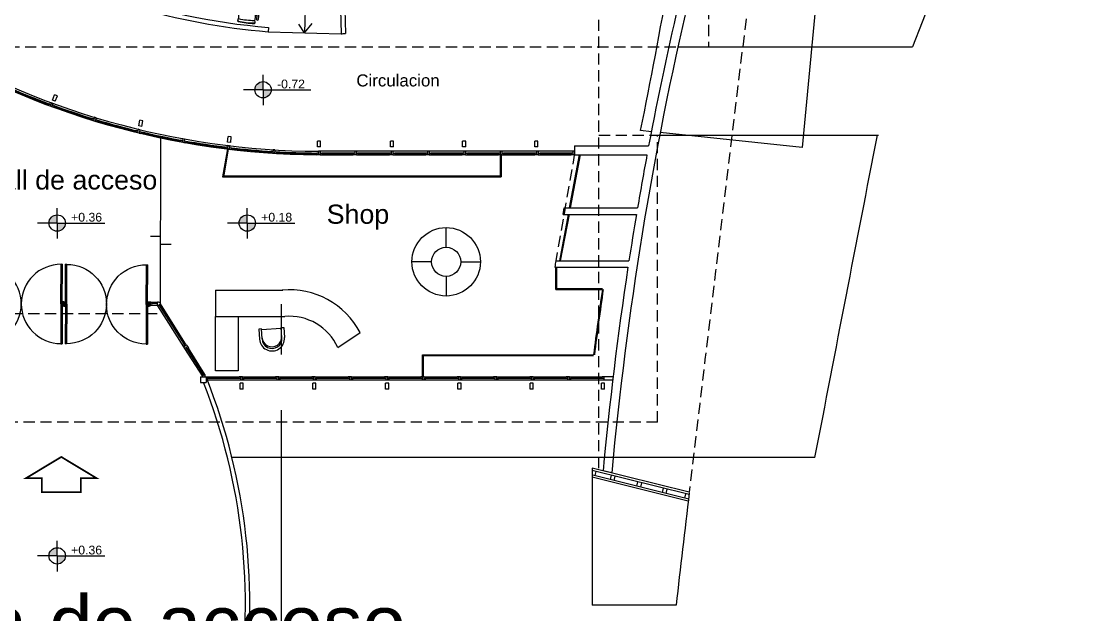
# Model space of a CAD drawing. Extents: x -30 to 1202, y 231 to 898.
# Drawn here: x 149.86 to 174.04, y 373.36 to 386.8 of the extents above; entities that cross this region are included whole.
import ezdxf

# ---------------------------------------------------------------- set-up
doc = ezdxf.new("R2010")
doc.units = 0
doc.header["$LTSCALE"] = 0.04
doc.linetypes.add('DASHED2', pattern=[9.525, 6.35, -3.175])
doc.layers.get('0').update_dxf_attribs({"linetype": 'CONTINUOUS'})
for name, color, linetype in [('0.1', 1, 'CONTINUOUS'), ('0.2', 2, 'CONTINUOUS'), ('0.3', 3, 'CONTINUOUS'), ('0.5', 5, 'CONTINUOUS'), ('cotas de nivel', 1, 'CONTINUOUS'), ('PISO', 1, 'CONTINUOUS'), ('PISOS', 1, 'CONTINUOUS'), ('proyecciones', 1, 'DASHED2'), ('PROYECCIÓN', 2, 'DASHED2')]:
    doc.layers.add(name, color=color, linetype=linetype)
doc.styles.add('STYLE2', font='arial.ttf')

# ---------------------------------------------------------------- blocks, each defined once
blk = doc.blocks.new('puertadoblesemigiratoria')
at = {"layer": '0.2', "linetype": 'Continuous'}
for p, q in [((0.051, 1.894), (-0.849, 1.894)), ((-0.849, 1.864), (-0.849, 1.894)), ((0.051, 1.864), (-0.849, 1.864)), ((0, 1.929), (0.101, 1.929)), ((0.001, 1.929), (0.001, 1.909)), ((0.102, 1.929), (0.001, 1.929)), ((0.001, 1.909), (0.051, 1.909)), ((0.041, 1.909), (0.041, 1.894)), ((0.101, 1.909), (0.051, 1.909)), ((0.051, 1.894), (0.951, 1.894)), ((0.051, 1.864), (0.051, 1.894)), ((0.051, 1.864), (0.051, 1.894)), ((0.051, 1.864), (0.951, 1.864)), ((0.061, 1.909), (0.061, 1.894)), ((0.101, 1.929), (0.101, 1.909)), ((0.95, 1.864), (0.951, 1.894)), ((0.051, 0.065), (-0.849, 0.065)), ((-0.849, 0.065), (-0.849, 0.035)), ((0.051, 0.035), (-0.849, 0.035)), ((0.001, 0.02), (0.051, 0.02)), ((0.001, 0), (0.001, 0.02)), ((0.041, 0.02), (0.041, 0.035)), ((0.051, 0.065), (0.951, 0.065)), ((0.051, 0.065), (0.051, 0.035)), ((0.051, 0.065), (0.051, 0.035)), ((0.051, 0.035), (0.951, 0.035)), ((0.101, 0.02), (0.051, 0.02)), ((0.061, 0.02), (0.061, 0.035)), ((0.101, 0), (0.101, 0.02)), ((0.95, 0.065), (0.951, 0.035)), ((0, 0), (0.101, 0)), ((0.102, 0), (0.001, 0))]:
    blk.add_line(p, q, dxfattribs=at)
for centre, start, end in [((0.051, 1.864), 180, 270), ((0.051, 1.864), 270, 360), ((0.051, 0.065), 90, 180), ((0.051, 0.065), 0, 90)]:
    blk.add_arc(centre, 0.899, start, end, dxfattribs=at)
blk = doc.blocks.new('MHPLN017')
for p, q in [((0, 0.025), (0.022, 0.025)), ((0.413, 0.025), (0.435, 0.025)), ((0, -0.025), (0.024, -0.025)), ((0.411, -0.025), (0.435, -0.025))]:
    blk.add_line(p, q)
blk.add_lwpolyline([(0.483, 0.1, 1), (0.435, 0.1), (0.435, -0.1, 1), (0.483, -0.1)], format="xyb", close=True)
for points in [[(0.018, -0.173, 0.358162), (0.034, -0.207, 0.068778), (0.401, -0.207, 0.358162), (0.418, -0.173)], [(0.393, -0.198, 1), (0.393, -0.148, -0.068778), (0.043, -0.148, 1), (0.043, -0.198, 1)]]:
    blk.add_lwpolyline(points, format="xyb")
for centre, radius, start, end in [((1.991, 0.012), 1.968, 175.8183, 184.7722), ((0.078, 0.152), 0.05, 94.1817, 175.8183), ((0.218, -1.761), 1.968, 85.8183, 94.1817), ((0.358, 0.152), 0.05, 4.1817, 85.8183), ((-1.556, 0.012), 1.968, 355.2278, 4.1817), ((0.218, 1.118), 1.328, 262.131, 277.869)]:
    blk.add_arc(centre, radius, start, end)
blk = doc.blocks.new('MHPLS022')
at = {"linetype": 'ByBlock'}
for p, q in [((-0.686, 0.375), (-0.381, 0.375)), ((-0.686, 0.299), (-0.686, 0.375)), ((-0.381, 0.299), (-0.686, 0.299)), ((-0.66, 0.299), (-0.66, -0.299)), ((-0.381, -0.299), (-0.686, -0.299)), ((-0.686, -0.299), (-0.686, -0.375)), ((-0.686, -0.375), (-0.381, -0.375))]:
    blk.add_line(p, q, dxfattribs=at)
for centre, radius, start, end in [((-0.375, 0), 0.375, 269.0906, 90.9094), ((-0.426, 0), 0.299, 268.861, 91.139), ((-0.375, 0), 0.299, 268.861, 91.139)]:
    blk.add_arc(centre, radius, start, end, dxfattribs=at)
blk = doc.blocks.new('SBPLN082')
at = {"const_width": 0.019}
blk.add_lwpolyline([(0, 0), (-0.228, 0.378), (-0.228, 0.209), (-0.38, 0.209), (-0.38, 0), (-0.38, -0.209), (-0.228, -0.209), (-0.228, -0.378)], close=True, dxfattribs=at)
at = {"color": 0, "const_width": 0.019}
blk.add_lwpolyline([(0, 0), (-0.228, 0.378), (-0.228, 0.209), (-0.38, 0.209), (-0.38, 0), (-0.38, -0.209), (-0.228, -0.209), (-0.228, -0.378)], close=True, dxfattribs=at)

msp = doc.modelspace()

# ---------------------------------------------------------------- hatches: boundary and pattern name
at = {"layer": 'cotas de nivel'}
h = msp.add_hatch(color=256, dxfattribs=at)
h.paths.add_polyline_path([(155.334, 385.252), (155.334, 385.438, 0.414214), (155.149, 385.252)])
h.paths.add_polyline_path([(155.334, 385.252), (155.334, 385.067, 0.414214), (155.52, 385.252)])
h = msp.add_hatch(color=256, dxfattribs=at)
h.paths.add_polyline_path([(150.674, 382.234), (150.674, 382.419, 0.414214), (150.489, 382.234)])
h.paths.add_polyline_path([(150.674, 382.234), (150.674, 382.049, 0.414214), (150.859, 382.234)])
h = msp.add_hatch(color=256, dxfattribs=at)
h.paths.add_polyline_path([(154.976, 382.234), (154.976, 382.419, 0.414214), (154.791, 382.234)])
h.paths.add_polyline_path([(154.976, 382.234), (154.976, 382.049, 0.414214), (155.161, 382.234)])
h = msp.add_hatch(color=256, dxfattribs=at)
h.paths.add_polyline_path([(150.674, 374.693), (150.674, 374.879, 0.414214), (150.489, 374.693)])
h.paths.add_polyline_path([(150.674, 374.693), (150.674, 374.508, 0.414214), (150.859, 374.693)])

# ---------------------------------------------------------------- linework, layer by layer
at = {"layer": '0.1'}
for p, q in [((156.355, 389.492), (156.275, 386.545)), ((156.275, 386.545), (156.143, 386.738)), ((156.275, 386.545), (156.446, 386.753)), ((157.412, 383.858), (156.629, 383.858)), ((158.235, 383.858), (157.451, 383.858)), ((159.057, 383.858), (158.274, 383.858)), ((159.88, 383.858), (159.096, 383.858)), ((160.702, 383.858), (159.919, 383.858)), ((161.525, 383.858), (160.741, 383.858)), ((162.347, 383.858), (161.564, 383.858)), ((152.944, 380.361), (152.793, 380.362)), ((152.944, 380.361), (153.535, 379.425)), ((153.556, 379.391), (153.968, 378.75)), ((154.829, 378.671), (154.046, 378.671)), ((155.652, 378.671), (154.868, 378.671)), ((156.474, 378.671), (155.691, 378.671)), ((157.297, 378.671), (156.513, 378.671)), ((158.119, 378.671), (157.336, 378.671)), ((158.942, 378.671), (158.159, 378.671)), ((159.764, 378.671), (158.981, 378.671)), ((160.587, 378.671), (159.804, 378.671)), ((161.409, 378.671), (160.626, 378.671)), ((162.23, 378.671), (161.447, 378.671)), ((163.053, 378.671), (162.269, 378.671))]:
    msp.add_line(p, q, dxfattribs=at)
msp.add_arc((156.684, 401.558), 17.7, 238.5259, 269.6945, dxfattribs=at)
at = {"layer": '0.2'}
for p, q in [((172.719, 393.199), (170.037, 386.224)), ((167.85, 387.297), (167.536, 383.946)), ((164.723, 386.224), (170.037, 386.224)), ((164.123, 384.303), (163.879, 384.329)), ((164.265, 384.224), (169.268, 384.224)), ((167.536, 383.946), (164.323, 384.282)), ((153.012, 380.4), (153.02, 384.182)), ((154.036, 383.998), (154.036, 383.978)), ((154.526, 383.911), (154.417, 383.28)), ((154.546, 383.908), (154.436, 383.276)), ((157.373, 383.819), (156.668, 383.819)), ((157.373, 383.799), (156.668, 383.799)), ((156.668, 383.78), (157.373, 383.78)), ((158.195, 383.819), (157.49, 383.819)), ((158.195, 383.799), (157.49, 383.799)), ((157.49, 383.78), (158.195, 383.78)), ((159.018, 383.819), (158.313, 383.819)), ((159.018, 383.799), (158.313, 383.799)), ((158.313, 383.78), (159.018, 383.78)), ((159.84, 383.819), (159.135, 383.819)), ((159.84, 383.799), (159.135, 383.799)), ((159.135, 383.78), (159.84, 383.78)), ((160.663, 383.819), (159.958, 383.819)), ((160.663, 383.799), (159.958, 383.799)), ((159.958, 383.78), (160.663, 383.78)), ((160.702, 383.78), (160.702, 383.28)), ((160.722, 383.78), (160.722, 383.28)), ((161.486, 383.819), (160.78, 383.819)), ((161.486, 383.799), (160.78, 383.799)), ((160.78, 383.78), (161.486, 383.78)), ((162.308, 383.819), (161.603, 383.819)), ((162.308, 383.799), (161.603, 383.799)), ((161.603, 383.78), (162.308, 383.78)), ((162.273, 382.58), (162.498, 383.78)), ((162.293, 382.576), (162.518, 383.776)), ((154.417, 383.3), (160.722, 383.3)), ((154.417, 383.28), (160.722, 383.28)), ((162.049, 381.38), (162.248, 382.43)), ((162.068, 381.376), (162.268, 382.426)), ((159.478, 381.685), (159.478, 382.13)), ((153.015, 381.931), (152.783, 381.931)), ((153.015, 381.751), (153.251, 381.751)), ((159.148, 381.355), (158.702, 381.355)), ((159.807, 381.355), (160.253, 381.355)), ((161.96, 380.73), (161.96, 381.23)), ((161.98, 380.73), (161.98, 381.23)), ((159.478, 381.026), (159.478, 380.58)), ((154.261, 380.713), (154.767, 380.713)), ((154.261, 380.713), (154.261, 380.113)), ((154.767, 380.713), (155.783, 380.713)), ((161.96, 380.75), (163.014, 380.75)), ((161.96, 380.73), (163.014, 380.73)), ((152.833, 380.44), (152.944, 380.44)), ((152.944, 380.42), (152.833, 380.421)), ((152.944, 380.4), (152.833, 380.401)), ((152.978, 380.38), (153.547, 379.479)), ((152.995, 380.39), (153.564, 379.489)), ((153.58, 379.5), (153.012, 380.4)), ((154.261, 380.113), (154.767, 380.113)), ((154.261, 378.884), (154.261, 380.113)), ((154.767, 380.113), (155.824, 380.115)), ((154.767, 380.113), (154.767, 378.884)), ((157.027, 379.411), (157.529, 379.75)), ((153.626, 379.39), (154.002, 378.793)), ((154.019, 378.804), (153.643, 379.4)), ((153.61, 379.379), (153.986, 378.783)), ((158.942, 379.25), (162.814, 379.25)), ((158.942, 378.75), (158.942, 379.25)), ((158.942, 379.23), (162.814, 379.23)), ((158.962, 378.75), (158.962, 379.25)), ((154.085, 378.75), (154.79, 378.75)), ((154.79, 378.73), (154.085, 378.73)), ((154.79, 378.711), (154.085, 378.711)), ((154.767, 378.884), (154.261, 378.884)), ((154.908, 378.75), (155.613, 378.75)), ((155.613, 378.73), (154.908, 378.73)), ((155.613, 378.711), (154.908, 378.711)), ((155.73, 378.75), (156.435, 378.75)), ((156.435, 378.73), (155.73, 378.73)), ((156.435, 378.711), (155.73, 378.711)), ((156.553, 378.75), (157.258, 378.75)), ((157.258, 378.73), (156.553, 378.73)), ((157.258, 378.711), (156.553, 378.711)), ((157.375, 378.75), (158.08, 378.75)), ((158.08, 378.73), (157.375, 378.73)), ((158.08, 378.711), (157.375, 378.711)), ((158.198, 378.75), (158.903, 378.75)), ((158.903, 378.73), (158.198, 378.73)), ((158.903, 378.711), (158.198, 378.711)), ((159.02, 378.75), (159.725, 378.75)), ((159.725, 378.73), (159.02, 378.73)), ((159.725, 378.711), (159.02, 378.711)), ((159.843, 378.75), (160.548, 378.75)), ((160.548, 378.73), (159.843, 378.73)), ((160.548, 378.711), (159.843, 378.711)), ((160.665, 378.75), (161.37, 378.75)), ((161.37, 378.73), (160.665, 378.73)), ((161.37, 378.711), (160.665, 378.711)), ((161.486, 378.75), (162.191, 378.75)), ((162.191, 378.73), (161.486, 378.73)), ((162.191, 378.711), (161.486, 378.711)), ((162.308, 378.75), (163.013, 378.75)), ((163.013, 378.73), (162.308, 378.73)), ((163.013, 378.711), (162.308, 378.711)), ((167.82, 376.918), (154.631, 376.918)), ((162.784, 376.68), (162.784, 373.575)), ((164.682, 373.575), (162.784, 373.575))]:
    msp.add_line(p, q, dxfattribs=at)
for radius in [0.775, 0.33]:
    msp.add_circle((159.478, 381.355), radius, dxfattribs=at)
for centre, radius, start, end in [((42.139, 409.054), 124.226, 348.51957, 350.12287), ((156.684, 401.558), 17.778, 238.6478, 269.5696), ((156.684, 401.558), 17.739, 246.4884, 249.6952), ((156.684, 401.558), 17.758, 246.6149, 249.5692), ((156.684, 401.558), 17.739, 249.8217, 253.0285), ((156.684, 401.558), 17.758, 249.9483, 252.9025), ((156.684, 401.558), 17.739, 253.155, 256.3619), ((156.684, 401.558), 17.758, 253.2816, 256.2358), ((156.684, 401.558), 17.739, 256.4884, 259.6952), ((156.684, 401.558), 17.758, 256.6149, 259.5692), ((2707.552, -110.635), 2586.107, 168.968247, 169.13313), ((156.684, 401.558), 17.739, 259.8217, 263.0285), ((156.684, 401.558), 17.758, 259.9483, 262.9025), ((156.684, 401.558), 17.739, 263.155, 266.3619), ((156.684, 401.558), 17.758, 263.2816, 266.2358), ((156.684, 401.558), 17.739, 266.4884, 269.5687), ((156.684, 401.558), 17.758, 266.6149, 269.5692), ((155.934, 378.923), 1.797, 27.3891, 95.2797), ((241.645, 369.36), 79.449, 171.77182, 172.8489), ((241.645, 369.36), 79.429, 171.77182, 172.8489), ((155.934, 378.923), 1.197, 24.0695, 95.2797), ((141.052, 373.581), 13.983, 351.344, 21.5123), ((141.052, 373.581), 13.883, 351.344, 21.2907), ((2733.353, 73.782), 2586.107, 173.286328, 173.343032)]:
    msp.add_arc(centre, radius, start, end, dxfattribs=at)
at = {"layer": '0.3'}
for p, q in [((157.073, 387.533), (157.101, 386.522)), ((157.175, 387.437), (157.2, 386.526)), ((155.457, 386.667), (155.449, 386.567)), ((155.449, 386.567), (157.101, 386.522)), ((150.542, 384.958), (150.515, 384.884)), ((150.578, 384.945), (150.542, 384.958)), ((150.491, 384.935), (150.478, 384.898)), ((150.515, 384.884), (150.478, 384.898)), ((150.528, 384.921), (150.491, 384.935)), ((150.552, 384.871), (150.515, 384.884)), ((150.552, 384.871), (150.515, 384.884)), ((150.578, 384.945), (150.552, 384.871)), ((150.552, 384.871), (150.588, 384.858)), ((150.565, 384.908), (150.602, 384.894)), ((150.602, 384.894), (150.588, 384.858)), ((151.468, 384.603), (151.457, 384.565)), ((151.495, 384.554), (151.457, 384.565)), ((151.506, 384.591), (151.468, 384.603)), ((151.517, 384.629), (151.495, 384.554)), ((151.532, 384.543), (151.495, 384.554)), ((151.532, 384.543), (151.495, 384.554)), ((151.555, 384.618), (151.517, 384.629)), ((151.555, 384.618), (151.532, 384.543)), ((151.532, 384.543), (151.57, 384.531)), ((151.543, 384.58), (151.581, 384.569)), ((151.581, 384.569), (151.57, 384.531)), ((152.463, 384.328), (152.454, 384.29)), ((152.492, 384.281), (152.454, 384.29)), ((152.501, 384.319), (152.463, 384.328)), ((152.51, 384.357), (152.492, 384.281)), ((152.53, 384.272), (152.492, 384.281)), ((152.53, 384.272), (152.492, 384.281)), ((152.548, 384.348), (152.51, 384.357)), ((152.548, 384.348), (152.53, 384.272)), ((152.53, 384.272), (152.568, 384.263)), ((152.539, 384.31), (152.577, 384.301)), ((152.577, 384.301), (152.568, 384.263)), ((153.472, 384.112), (153.465, 384.073)), ((153.504, 384.066), (153.465, 384.073)), ((153.511, 384.105), (153.472, 384.112)), ((153.517, 384.144), (153.504, 384.066)), ((153.542, 384.06), (153.504, 384.066)), ((153.542, 384.06), (153.504, 384.066)), ((153.556, 384.137), (153.517, 384.144)), ((153.556, 384.137), (153.542, 384.06)), ((153.542, 384.06), (153.581, 384.053)), ((153.549, 384.098), (153.588, 384.091)), ((153.588, 384.091), (153.581, 384.053)), ((154.535, 383.989), (154.526, 383.911)), ((154.574, 383.984), (154.535, 383.989)), ((154.574, 383.984), (154.565, 383.907)), ((154.492, 383.955), (154.487, 383.916)), ((154.526, 383.911), (154.487, 383.916)), ((154.531, 383.95), (154.492, 383.955)), ((154.565, 383.907), (154.526, 383.911)), ((154.565, 383.907), (154.526, 383.911)), ((154.565, 383.907), (154.604, 383.902)), ((154.57, 383.945), (154.609, 383.941)), ((154.609, 383.941), (154.604, 383.902)), ((155.519, 383.857), (155.517, 383.818)), ((155.556, 383.815), (155.517, 383.818)), ((155.558, 383.855), (155.519, 383.857)), ((155.561, 383.894), (155.556, 383.815)), ((155.595, 383.813), (155.556, 383.815)), ((155.595, 383.813), (155.556, 383.815)), ((155.6, 383.891), (155.561, 383.894)), ((155.6, 383.891), (155.595, 383.813)), ((155.595, 383.813), (155.634, 383.811)), ((155.597, 383.852), (155.636, 383.85)), ((155.636, 383.85), (155.634, 383.811)), ((156.55, 383.819), (156.55, 383.78)), ((156.59, 383.819), (156.55, 383.819)), ((156.59, 383.78), (156.55, 383.78)), ((156.59, 383.858), (156.59, 383.78)), ((156.629, 383.858), (156.59, 383.858)), ((156.629, 383.78), (156.59, 383.78)), ((156.629, 383.78), (156.59, 383.78)), ((156.629, 383.858), (156.629, 383.78)), ((156.629, 383.819), (156.668, 383.819)), ((156.629, 383.78), (156.668, 383.78)), ((156.668, 383.819), (156.668, 383.78)), ((157.373, 383.819), (157.373, 383.78)), ((157.412, 383.819), (157.373, 383.819)), ((157.412, 383.78), (157.373, 383.78)), ((157.412, 383.858), (157.412, 383.78)), ((157.451, 383.858), (157.412, 383.858)), ((157.451, 383.78), (157.412, 383.78)), ((157.451, 383.78), (157.412, 383.78)), ((157.451, 383.858), (157.451, 383.78)), ((157.451, 383.819), (157.49, 383.819)), ((157.451, 383.78), (157.49, 383.78)), ((157.49, 383.819), (157.49, 383.78)), ((158.195, 383.819), (158.195, 383.78)), ((158.235, 383.819), (158.195, 383.819)), ((158.235, 383.78), (158.195, 383.78)), ((158.235, 383.858), (158.235, 383.78)), ((158.274, 383.858), (158.235, 383.858)), ((158.274, 383.78), (158.235, 383.78)), ((158.274, 383.78), (158.235, 383.78)), ((158.274, 383.858), (158.274, 383.78)), ((158.274, 383.819), (158.313, 383.819)), ((158.274, 383.78), (158.313, 383.78)), ((158.313, 383.819), (158.313, 383.78)), ((159.018, 383.819), (159.018, 383.78)), ((159.057, 383.819), (159.018, 383.819)), ((159.057, 383.78), (159.018, 383.78)), ((159.057, 383.858), (159.057, 383.78)), ((159.096, 383.858), (159.057, 383.858)), ((159.096, 383.78), (159.057, 383.78)), ((159.096, 383.78), (159.057, 383.78)), ((159.096, 383.858), (159.096, 383.78)), ((159.096, 383.819), (159.135, 383.819)), ((159.096, 383.78), (159.135, 383.78)), ((159.135, 383.819), (159.135, 383.78)), ((159.84, 383.819), (159.84, 383.78)), ((159.88, 383.819), (159.84, 383.819)), ((159.88, 383.78), (159.84, 383.78)), ((159.88, 383.858), (159.88, 383.78)), ((159.919, 383.858), (159.88, 383.858)), ((159.919, 383.78), (159.88, 383.78)), ((159.919, 383.78), (159.88, 383.78)), ((159.919, 383.858), (159.919, 383.78)), ((159.919, 383.819), (159.958, 383.819)), ((159.919, 383.78), (159.958, 383.78)), ((159.958, 383.819), (159.958, 383.78)), ((160.663, 383.819), (160.663, 383.78)), ((160.702, 383.819), (160.663, 383.819)), ((160.702, 383.78), (160.663, 383.78)), ((160.702, 383.858), (160.702, 383.78)), ((160.741, 383.858), (160.702, 383.858)), ((160.741, 383.78), (160.702, 383.78)), ((160.741, 383.78), (160.702, 383.78)), ((160.741, 383.858), (160.741, 383.78)), ((160.741, 383.819), (160.78, 383.819)), ((160.741, 383.78), (160.78, 383.78)), ((160.78, 383.819), (160.78, 383.78)), ((161.486, 383.819), (161.486, 383.78)), ((161.525, 383.819), (161.486, 383.819)), ((161.525, 383.78), (161.486, 383.78)), ((161.525, 383.858), (161.525, 383.78)), ((161.564, 383.858), (161.525, 383.858)), ((161.564, 383.78), (161.525, 383.78)), ((161.564, 383.78), (161.525, 383.78)), ((161.564, 383.858), (161.564, 383.78)), ((161.564, 383.819), (161.603, 383.819)), ((161.564, 383.78), (161.603, 383.78)), ((161.603, 383.819), (161.603, 383.78)), ((162.308, 383.819), (162.308, 383.78)), ((162.347, 383.819), (162.308, 383.819)), ((162.347, 383.78), (162.308, 383.78)), ((162.347, 383.858), (162.347, 383.78)), ((162.386, 383.858), (162.347, 383.858)), ((162.386, 383.78), (162.347, 383.78)), ((162.386, 383.78), (162.347, 383.78)), ((162.386, 383.858), (162.386, 383.78)), ((152.754, 380.441), (152.794, 380.441)), ((152.754, 380.441), (152.794, 380.441)), ((152.794, 380.441), (152.754, 380.441)), ((152.754, 380.44), (152.754, 380.362)), ((152.754, 380.362), (152.793, 380.362)), ((152.793, 380.362), (152.794, 380.441)), ((152.793, 380.401), (152.833, 380.401)), ((152.794, 380.441), (152.833, 380.44)), ((152.833, 380.401), (152.833, 380.44)), ((152.941, 380.44), (152.944, 380.434)), ((152.944, 380.361), (152.944, 380.44)), ((152.944, 380.361), (153.012, 380.4)), ((153.535, 379.425), (153.601, 379.466)), ((153.535, 379.425), (153.556, 379.391)), ((153.547, 379.479), (153.58, 379.5)), ((153.568, 379.445), (153.547, 379.479)), ((153.556, 379.391), (153.622, 379.433)), ((153.601, 379.466), (153.58, 379.5)), ((153.589, 379.412), (153.61, 379.379)), ((153.601, 379.466), (153.622, 379.433)), ((153.601, 379.466), (153.622, 379.433)), ((153.61, 379.379), (153.643, 379.4)), ((153.622, 379.433), (153.643, 379.4)), ((153.968, 378.75), (153.968, 378.783)), ((153.968, 378.783), (153.986, 378.783)), ((153.986, 378.783), (154.019, 378.804)), ((154.019, 378.804), (154.019, 378.75)), ((154.046, 378.75), (154.085, 378.75)), ((154.046, 378.711), (154.085, 378.711)), ((154.085, 378.711), (154.085, 378.75)), ((154.79, 378.711), (154.79, 378.75)), ((154.829, 378.75), (154.79, 378.75)), ((154.829, 378.711), (154.79, 378.711)), ((154.829, 378.671), (154.829, 378.75)), ((154.868, 378.75), (154.829, 378.75)), ((154.868, 378.75), (154.829, 378.75)), ((154.868, 378.671), (154.829, 378.671)), ((154.868, 378.671), (154.868, 378.75)), ((154.868, 378.75), (154.908, 378.75)), ((154.868, 378.711), (154.908, 378.711)), ((154.908, 378.711), (154.908, 378.75)), ((155.613, 378.711), (155.613, 378.75)), ((155.652, 378.75), (155.613, 378.75)), ((155.652, 378.711), (155.613, 378.711)), ((155.652, 378.671), (155.652, 378.75)), ((155.691, 378.75), (155.652, 378.75)), ((155.691, 378.75), (155.652, 378.75)), ((155.691, 378.671), (155.652, 378.671)), ((155.691, 378.671), (155.691, 378.75)), ((155.691, 378.75), (155.73, 378.75)), ((155.691, 378.711), (155.73, 378.711)), ((155.73, 378.711), (155.73, 378.75)), ((156.435, 378.711), (156.435, 378.75)), ((156.474, 378.75), (156.435, 378.75)), ((156.474, 378.711), (156.435, 378.711)), ((156.474, 378.671), (156.474, 378.75)), ((156.513, 378.75), (156.474, 378.75)), ((156.513, 378.75), (156.474, 378.75)), ((156.513, 378.671), (156.474, 378.671)), ((156.513, 378.671), (156.513, 378.75)), ((156.513, 378.75), (156.553, 378.75)), ((156.513, 378.711), (156.553, 378.711)), ((156.553, 378.711), (156.553, 378.75)), ((157.258, 378.711), (157.258, 378.75)), ((157.297, 378.75), (157.258, 378.75)), ((157.297, 378.711), (157.258, 378.711)), ((157.297, 378.671), (157.297, 378.75)), ((157.336, 378.75), (157.297, 378.75)), ((157.336, 378.75), (157.297, 378.75)), ((157.336, 378.671), (157.297, 378.671)), ((157.336, 378.671), (157.336, 378.75)), ((157.336, 378.75), (157.375, 378.75)), ((157.336, 378.711), (157.375, 378.711)), ((157.375, 378.711), (157.375, 378.75)), ((158.08, 378.711), (158.08, 378.75)), ((158.119, 378.75), (158.08, 378.75)), ((158.119, 378.711), (158.08, 378.711)), ((158.119, 378.671), (158.119, 378.75)), ((158.159, 378.75), (158.119, 378.75)), ((158.159, 378.75), (158.119, 378.75)), ((158.159, 378.671), (158.119, 378.671)), ((158.159, 378.671), (158.159, 378.75)), ((158.159, 378.75), (158.198, 378.75)), ((158.159, 378.711), (158.198, 378.711)), ((158.198, 378.711), (158.198, 378.75)), ((158.903, 378.711), (158.903, 378.75)), ((158.942, 378.75), (158.903, 378.75)), ((158.942, 378.711), (158.903, 378.711)), ((158.942, 378.671), (158.942, 378.75)), ((158.981, 378.75), (158.942, 378.75)), ((158.981, 378.75), (158.942, 378.75)), ((158.981, 378.671), (158.942, 378.671)), ((158.981, 378.671), (158.981, 378.75)), ((158.981, 378.75), (159.02, 378.75)), ((158.981, 378.711), (159.02, 378.711)), ((159.02, 378.711), (159.02, 378.75)), ((159.725, 378.711), (159.725, 378.75)), ((159.764, 378.75), (159.725, 378.75)), ((159.764, 378.711), (159.725, 378.711)), ((159.764, 378.671), (159.764, 378.75)), ((159.804, 378.75), (159.764, 378.75)), ((159.804, 378.75), (159.764, 378.75)), ((159.804, 378.671), (159.764, 378.671)), ((159.804, 378.671), (159.804, 378.75)), ((159.804, 378.75), (159.843, 378.75)), ((159.804, 378.711), (159.843, 378.711)), ((159.843, 378.711), (159.843, 378.75)), ((160.548, 378.711), (160.548, 378.75)), ((160.587, 378.75), (160.548, 378.75)), ((160.587, 378.711), (160.548, 378.711)), ((160.587, 378.671), (160.587, 378.75)), ((160.626, 378.75), (160.587, 378.75)), ((160.626, 378.75), (160.587, 378.75)), ((160.626, 378.671), (160.587, 378.671)), ((160.626, 378.671), (160.626, 378.75)), ((160.626, 378.75), (160.665, 378.75)), ((160.626, 378.711), (160.665, 378.711)), ((160.665, 378.711), (160.665, 378.75)), ((161.37, 378.711), (161.37, 378.75)), ((161.409, 378.75), (161.37, 378.75)), ((161.409, 378.711), (161.37, 378.711)), ((161.409, 378.671), (161.409, 378.75)), ((161.449, 378.75), (161.409, 378.75)), ((161.449, 378.671), (161.409, 378.671)), ((161.447, 378.75), (161.486, 378.75)), ((161.447, 378.711), (161.486, 378.711)), ((161.449, 378.671), (161.449, 378.75)), ((161.486, 378.711), (161.486, 378.75)), ((162.191, 378.711), (162.191, 378.75)), ((162.23, 378.75), (162.191, 378.75)), ((162.23, 378.711), (162.191, 378.711)), ((162.23, 378.671), (162.23, 378.75)), ((162.269, 378.75), (162.23, 378.75)), ((162.269, 378.75), (162.23, 378.75)), ((162.269, 378.671), (162.23, 378.671)), ((162.269, 378.671), (162.269, 378.75)), ((162.269, 378.75), (162.308, 378.75)), ((162.269, 378.711), (162.308, 378.711)), ((162.308, 378.711), (162.308, 378.75)), ((163.013, 378.711), (163.013, 378.75)), ((163.053, 378.75), (163.013, 378.75)), ((163.053, 378.711), (163.013, 378.711)), ((163.053, 378.671), (163.053, 378.75)), ((163.092, 378.75), (163.053, 378.75)), ((163.256, 378.75), (163.053, 378.75)), ((163.247, 378.671), (163.053, 378.671)), ((164.982, 376.132), (162.784, 376.68)), ((164.976, 376.081), (162.784, 376.629)), ((164.971, 375.98), (162.796, 376.522)), ((162.848, 376.51), (162.872, 376.607)), ((163.195, 376.423), (163.219, 376.52)), ((163.282, 376.401), (163.307, 376.498)), ((164.958, 375.931), (162.784, 376.474)), ((163.795, 376.273), (163.82, 376.37)), ((163.883, 376.251), (163.907, 376.348)), ((164.372, 376.129), (164.396, 376.226)), ((164.459, 376.107), (164.484, 376.204)), ((164.877, 376.003), (164.901, 376.1))]:
    msp.add_line(p, q, dxfattribs=at)
for centre, radius, start, end in [((156.684, 401.558), 14.942, 236.0315, 265.2889), ((156.684, 401.558), 15.041, 241.6762, 265.2889), ((156.684, 401.558), 15.041, 271.5889, 271.9682), ((152.957, 380.384), 0.057, 16.0384, 102.8997)]:
    msp.add_arc(centre, radius, start, end, dxfattribs=at)
at = {"layer": '0.5'}
for p, q in [((150.565, 385.02), (150.616, 385.14)), ((150.63, 384.992), (150.565, 385.02)), ((150.681, 385.113), (150.616, 385.14)), ((150.63, 384.992), (150.681, 385.113)), ((152.519, 384.435), (152.545, 384.563)), ((152.614, 384.549), (152.545, 384.563)), ((152.588, 384.421), (152.614, 384.549)), ((152.588, 384.421), (152.519, 384.435)), ((154.532, 384.063), (154.545, 384.193)), ((154.602, 384.056), (154.532, 384.063)), ((154.615, 384.186), (154.545, 384.193)), ((154.602, 384.056), (154.615, 384.186)), ((156.565, 383.96), (156.565, 384.091)), ((156.636, 384.091), (156.565, 384.091)), ((156.636, 383.96), (156.636, 384.091)), ((158.215, 383.96), (158.215, 384.091)), ((158.286, 384.091), (158.215, 384.091)), ((158.286, 383.96), (158.286, 384.091)), ((159.851, 383.96), (159.851, 384.091)), ((159.921, 384.091), (159.851, 384.091)), ((159.921, 383.96), (159.921, 384.091)), ((161.484, 383.96), (161.484, 384.091)), ((161.554, 384.091), (161.484, 384.091)), ((161.554, 383.96), (161.554, 384.091)), ((162.386, 383.98), (164.062, 383.98)), ((162.386, 383.98), (162.386, 383.78)), ((156.636, 383.96), (156.565, 383.96)), ((158.286, 383.96), (158.215, 383.96)), ((159.921, 383.96), (159.851, 383.96)), ((161.554, 383.96), (161.484, 383.96)), ((162.386, 383.78), (164.024, 383.78)), ((162.125, 382.43), (162.15, 382.58)), ((162.15, 382.58), (163.811, 382.58)), ((164.014, 382.58), (164.024, 382.58)), ((162.125, 382.43), (163.785, 382.43)), ((161.96, 381.38), (163.616, 381.38)), ((161.937, 381.23), (163.593, 381.23)), ((153.918, 378.75), (154.046, 378.75)), ((153.918, 378.75), (153.918, 378.621)), ((154.046, 378.75), (154.046, 378.711)), ((154.046, 378.75), (154.046, 378.621)), ((153.918, 378.621), (154.046, 378.621)), ((154.814, 378.471), (154.814, 378.602)), ((154.884, 378.602), (154.814, 378.602)), ((154.884, 378.471), (154.814, 378.471)), ((154.884, 378.471), (154.884, 378.602)), ((156.459, 378.471), (156.459, 378.602)), ((156.53, 378.602), (156.459, 378.602)), ((156.53, 378.471), (156.459, 378.471)), ((156.53, 378.471), (156.53, 378.602)), ((158.109, 378.471), (158.109, 378.602)), ((158.18, 378.602), (158.109, 378.602)), ((158.18, 378.471), (158.109, 378.471)), ((158.18, 378.471), (158.18, 378.602)), ((159.744, 378.471), (159.744, 378.602)), ((159.815, 378.602), (159.744, 378.602)), ((159.815, 378.471), (159.744, 378.471)), ((159.815, 378.471), (159.815, 378.602)), ((161.377, 378.471), (161.377, 378.602)), ((161.448, 378.602), (161.377, 378.602)), ((161.448, 378.471), (161.377, 378.471)), ((161.448, 378.471), (161.448, 378.602)), ((162.995, 378.471), (162.995, 378.602)), ((163.066, 378.602), (162.995, 378.602)), ((163.066, 378.471), (162.995, 378.471)), ((163.066, 378.471), (163.066, 378.602)), ((163.227, 376.57), (163.03, 376.619))]:
    msp.add_line(p, q, dxfattribs=at)
for radius, start, end in [(80.587, 170.55784, 170.55784), (78.949, 166.79412, 169.32791), (78.749, 166.79412, 174.74683), (78.949, 169.47557, 170.36012), (78.949, 170.47052, 171.24236), (80.587, 171.42169, 171.52953), (78.949, 171.35248, 174.72447)]:
    msp.add_arc((241.645, 369.36), radius, start, end, dxfattribs=at)
at = {"layer": 'cotas de nivel'}
for p, q in [((155.334, 385.252), (155.334, 385.592)), ((155.334, 385.252), (154.888, 385.252)), ((155.334, 385.252), (156.415, 385.252)), ((155.334, 385.252), (155.334, 384.901)), ((150.674, 382.234), (150.674, 382.574)), ((154.976, 382.234), (154.976, 382.574)), ((150.674, 382.234), (150.228, 382.234)), ((150.674, 382.234), (151.755, 382.234)), ((150.674, 382.234), (150.674, 381.883)), ((154.976, 382.234), (154.53, 382.234)), ((154.976, 382.234), (156.056, 382.234)), ((154.976, 382.234), (154.976, 381.883)), ((150.674, 374.693), (150.674, 375.033)), ((150.674, 374.693), (150.228, 374.693)), ((150.674, 374.693), (151.755, 374.693)), ((150.674, 374.693), (150.674, 374.342))]:
    msp.add_line(p, q, dxfattribs=at)
for centre in [(155.334, 385.252), (150.674, 382.234), (154.976, 382.234), (150.674, 374.693)]:
    msp.add_circle(centre, 0.185, dxfattribs=at)
at = {"layer": 'PISOS', "color": 5}
for p, q in [((155.755, 379.254), (155.755, 380.397)), ((155.755, 366.757), (155.755, 377.991))]:
    msp.add_line(p, q, dxfattribs=at)
at = {"layer": 'proyecciones'}
for p, q in [((165.413, 393.199), (165.413, 386.224)), ((132.801, 386.224), (165.413, 386.224)), ((162.935, 384.224), (164.265, 384.224)), ((164.265, 377.718), (164.265, 384.224)), ((164.265, 377.718), (143.764, 377.718))]:
    msp.add_line(p, q, dxfattribs=at)
at = {"layer": 'PROYECCIÓN'}
for p, q in [((162.935, 376.68), (162.935, 393.199)), ((162.386, 383.819), (161.96, 381.38)), ((146.968, 380.185), (153.055, 380.185))]:
    msp.add_line(p, q, dxfattribs=at)
msp.add_arc((2733.353, 73.782), 2586.107, 172.928469, 173.28596, dxfattribs=at)

# ---------------------------------------------------------------- block references
at = {"layer": '0.1', "rotation": 353.1949926766569}
msp.add_blockref('MHPLN017', (154.762, 387.011), dxfattribs=at)
at = {"layer": '0.2', "rotation": 89.72272196611995}
msp.add_blockref('puertadoblesemigiratoria', (150.825, 380.348), dxfattribs=at)
at = {"layer": '0.2', "xscale": -1, "rotation": 269.7227219661199}
msp.add_blockref('puertadoblesemigiratoria', (150.825, 380.348), dxfattribs=at)
at = {"layer": '0.2'}
for name, p, xscale, yscale, zscale, rotation in [('MHPLS022', (155.553, 379.335), 0.7507415063192852, 0.7507415063192852, 0.7507415063192852, 273.6184708495742), ('SBPLN082', (150.767, 376.934), 2.105451719518109, 2.105451719518109, 2.105451719518109, 90)]:
    msp.add_blockref(name, p, dxfattribs=dict(at, xscale=xscale, yscale=yscale, zscale=zscale, rotation=rotation))

# ---------------------------------------------------------------- texts
at = {"layer": '0.1', "style": 'STYLE2'}
msp.add_text('Planta de acceso', height=1.26899, dxfattribs=at).set_placement((144.97, 372.53))
at = {"layer": 'cotas de nivel', "style": 'STYLE2'}
for s, p in [('-0.72', (155.65, 385.284)), ('+0.36', (150.989, 382.266)), ('+0.18', (155.291, 382.266)), ('+0.36', (150.989, 374.725))]:
    msp.add_text(s, height=0.1985, dxfattribs=at).set_placement(p)
at = {"layer": 'PISO', "style": 'STYLE2'}
for s, height, p in [('Circulacion', 0.273, (157.446, 385.328)), ('Hall de acceso', 0.43405, (148.963, 382.993)), ('Shop', 0.434, (156.774, 382.217))]:
    msp.add_text(s, height=height, dxfattribs=at).set_placement(p)

doc.saveas('drawing.dxf')
